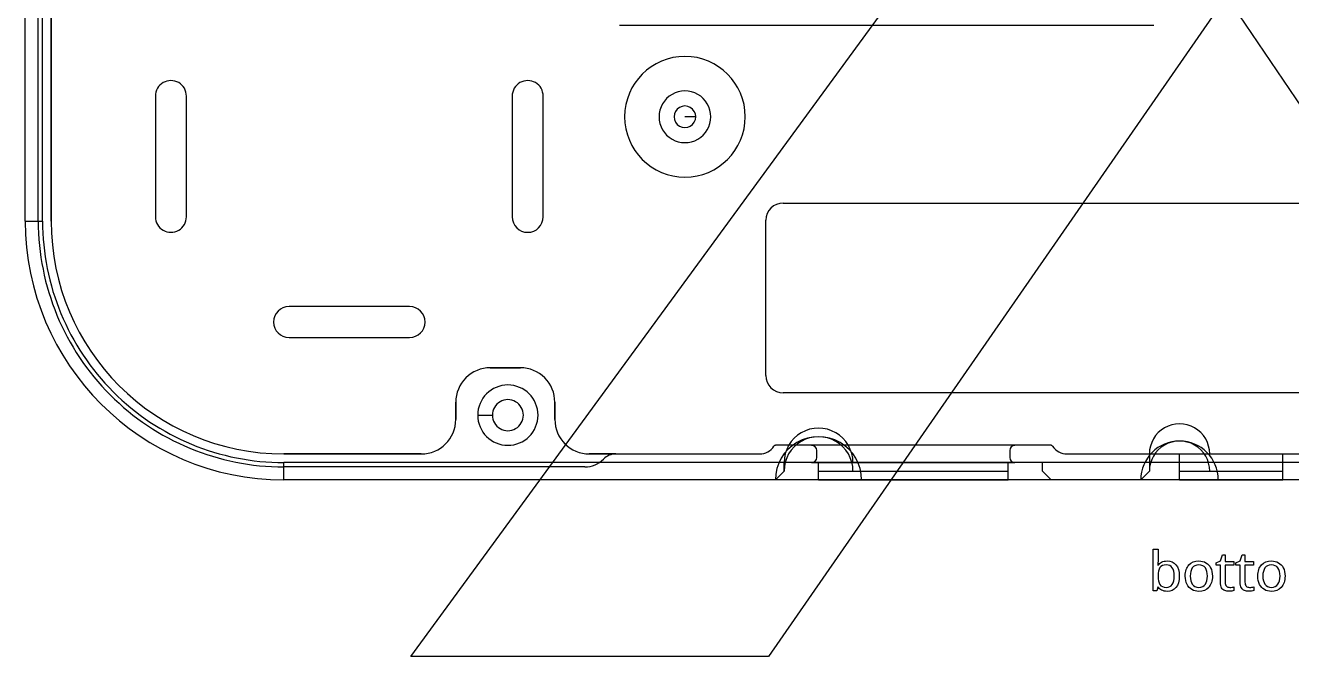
# Model space of a CAD drawing. Header units: millimetres. Extents: x 35 to 175, y 25 to 277.
# Drawn here: x 35.3 to 108.7, y 24.9 to 61.5 of the extents above; entities that cross this region are included whole.
import ezdxf

# ---------------------------------------------------------------- set-up
doc = ezdxf.new("R2010")
doc.units = ezdxf.units.MM
doc.layers.add('Ebene_1', color=7, linetype='CONTINUOUS')

msp = doc.modelspace()

# ---------------------------------------------------------------- linework, layer by layer
at = {"layer": 'Ebene_1', "color": 7}
for points in [[(57.625651, 24.883117), (94.566683, 75.364523), (60.386707, 122.004943), (81.808698, 122.004943), (97.32774, 99.233432)], [(112.085108, 99.050526), (129.127491, 122.004943), (149.597394, 122.004943), (114.655749, 76.279016), (152.26324, 24.883117), (131.222085, 24.883117), (110.466557, 55.062225), (104.944447, 63.201409), (78.381179, 24.883117), (57.625651, 24.883117)], [(35.252205, 50.133996), (35.252205, 98.235186)], [(35.252205, 50.133996), (35.252205, 50.133996), (35.252205, 98.235186)], [(35.252205, 50.133996), (35.252205, 98.235186), (35.252205, 98.235186)], [(35.252205, 50.133996), (35.252205, 98.235186)], [(36.002033, 50.133996), (36.002033, 98.235186)], [(36.002033, 50.133996), (36.002033, 98.235186)], [(36.002033, 50.133996), (36.002033, 98.235186)], [(36.002033, 50.133996), (36.002033, 98.235186)], [(36.252064, 50.133996), (36.252064, 98.235186)], [(36.252064, 50.133996), (36.252064, 98.235186)], [(36.752126, 50.133996), (36.752126, 98.235186)], [(36.752126, 98.235186), (36.752126, 50.133996)], [(36.752126, 98.235186), (36.752126, 50.133996)], [(36.752126, 50.133996), (36.752126, 98.235186)], [(100.726999, 61.484607), (69.727105, 61.484607)], [(100.726999, 61.484607), (69.727105, 61.484607), (69.727105, 61.484607)], [(100.726999, 61.484607), (69.727105, 61.484607)], [(100.726999, 61.484607), (69.727105, 61.484607)], [(42.802081, 57.38357), (42.802081, 50.38535)], [(42.802081, 57.38357), (42.802081, 50.38535)], [(42.802081, 57.38357), (42.802081, 50.38535), (42.802081, 50.38535)], [(42.802081, 57.38357), (42.802081, 50.38535)], [(44.602039, 50.38535), (44.602039, 57.38357)], [(44.602039, 50.38535), (44.602039, 57.38357)], [(44.602039, 50.38535), (44.602039, 57.38357)], [(44.602039, 50.38535), (44.602039, 57.38357)], [(63.501996, 57.38357), (63.501996, 50.38535)], [(63.501996, 57.38357), (63.501996, 50.38535)], [(63.501996, 57.38357), (63.501996, 50.38535), (63.501996, 50.38535)], [(63.501996, 57.38357), (63.501996, 50.38535)], [(65.301954, 50.38535), (65.301954, 57.38357)], [(65.301954, 50.38535), (65.301954, 57.38357)], [(65.301954, 50.38535), (65.301954, 57.38357)], [(65.301954, 50.38535), (65.301954, 57.38357)], [(74.151991, 56.185009), (73.527046, 56.185009)], [(74.151991, 56.185009), (73.527046, 56.185009)], [(79.227037, 51.184391), (121.226969, 51.184391)], [(79.227037, 51.184391), (121.226969, 51.184391)], [(79.227037, 51.184391), (121.226969, 51.184391)], [(79.227037, 51.184391), (121.226969, 51.184391)], [(35.252205, 50.133996), (36.252064, 50.133996)], [(35.252205, 50.133996), (36.252064, 50.133996)], [(78.227099, 41.185799), (78.227099, 50.184267)], [(78.227099, 41.185799), (78.227099, 50.184267)], [(78.227099, 41.185799), (78.227099, 50.184267)], [(78.227099, 41.185799), (78.227099, 50.184267)], [(57.552054, 45.183648), (50.551981, 45.183648)], [(57.552054, 45.183648), (50.551981, 45.183648)], [(57.552054, 45.183648), (50.551981, 45.183648)], [(57.552054, 45.183648), (50.551981, 45.183648)], [(50.551981, 43.384484), (57.552054, 43.384484)], [(50.551981, 43.384484), (57.552054, 43.384484)], [(50.551981, 43.384484), (57.552054, 43.384484), (57.552054, 43.384484)], [(50.551981, 43.384484), (57.552054, 43.384484)], [(62.226971, 41.63559), (63.976923, 41.63559)], [(63.976923, 41.63559), (62.226971, 41.63559)], [(63.976923, 41.63559), (62.226971, 41.63559)], [(62.226971, 41.63559), (63.976923, 41.63559)], [(121.226969, 40.185675), (79.227037, 40.185675)], [(121.226969, 40.185675), (79.227037, 40.185675)], [(121.226969, 40.185675), (79.227037, 40.185675)], [(121.226969, 40.185675), (79.227037, 40.185675)], [(60.226988, 38.635219), (60.226988, 39.635343)], [(60.226988, 39.635343), (60.226988, 38.635219)], [(60.226988, 39.635343), (60.226988, 38.635219)], [(60.226988, 38.635219), (60.226988, 39.635343)], [(65.97717, 39.635343), (65.97717, 38.635219)], [(65.97717, 38.635219), (65.97717, 39.635343)], [(65.97717, 38.635219), (65.97717, 39.635343)], [(65.97717, 39.635343), (65.97717, 38.635219)], [(61.502013, 38.883927), (62.352119, 38.883927)], [(61.502013, 38.883927), (62.352119, 38.883927)], [(80.87703, 37.135033), (78.777034, 37.135033)], [(94.777003, 37.135033), (94.777003, 37.135033), (78.777034, 37.135033), (78.777034, 37.135033)], [(92.677008, 37.135033), (80.87703, 37.135033), (78.777034, 37.135033)], [(94.777003, 37.135033), (78.777034, 37.135033)], [(92.677008, 37.135033), (80.87703, 37.135033)], [(81.17704, 36.433888), (81.17704, 36.833409)], [(81.17704, 36.433888), (81.17704, 36.833409)], [(81.17704, 36.433888), (81.17704, 36.833409)], [(81.17704, 36.433888), (81.17704, 36.833409)], [(92.377024, 36.833409), (92.377024, 36.433888)], [(92.377024, 36.833409), (92.377024, 36.433888)], [(92.377024, 36.833409), (92.377024, 36.433888)], [(92.377024, 36.833409), (92.377024, 36.433888)], [(94.777003, 37.135033), (92.677008, 37.135033)], [(94.777003, 37.135033), (92.677008, 37.135033), (92.677008, 37.135033)], [(58.227005, 36.634971), (50.251944, 36.634971)], [(50.251944, 36.634971), (58.227005, 36.634971)], [(50.251944, 36.634971), (58.227005, 36.634971)], [(58.227005, 36.634971), (50.251944, 36.634971)], [(160.202056, 36.13491), (50.251944, 36.13491)], [(50.251944, 35.134786), (50.251944, 36.13491)], [(160.202056, 36.13491), (50.251944, 36.13491)], [(50.251944, 35.134786), (50.251944, 36.13491)], [(67.977153, 36.634971), (77.855095, 36.634971)], [(69.512528, 36.634971), (67.977153, 36.634971), (67.977153, 36.634971)], [(67.977153, 36.634971), (77.855095, 36.634971)], [(69.512528, 36.634971), (67.977153, 36.634971)], [(69.512528, 36.634971), (77.855095, 36.634971)], [(69.512528, 36.634971), (77.855095, 36.634971)], [(80.87703, 36.13491), (79.277043, 36.13491)], [(79.277043, 35.634848), (79.277043, 36.13491)], [(80.87703, 36.13491), (79.277043, 36.13491)], [(79.277043, 35.634848), (79.277043, 36.13491)], [(80.87703, 36.13491), (92.677008, 36.13491)], [(80.87703, 36.13491), (92.677008, 36.13491)], [(81.277026, 36.13491), (92.277012, 36.13491)], [(81.277026, 35.634848), (81.277026, 36.13491)], [(81.277026, 35.634848), (81.277026, 36.13491)], [(81.277026, 36.13491), (92.277012, 36.13491)], [(92.277012, 35.634848), (92.277012, 36.13491)], [(92.277012, 35.634848), (92.277012, 36.13491)], [(94.277021, 36.13491), (92.677008, 36.13491)], [(94.277021, 36.13491), (92.677008, 36.13491), (92.677008, 36.13491)], [(94.277021, 35.634848), (94.277021, 36.13491)], [(94.277021, 35.634848), (94.277021, 36.13491)], [(95.698969, 36.634971), (100.476994, 36.634971)], [(95.698969, 36.634971), (145.426947, 36.634971)], [(95.698969, 36.634971), (100.476994, 36.634971)], [(95.698969, 36.634971), (145.426947, 36.634971)], [(100.476994, 36.634971), (100.476994, 35.634848)], [(100.476994, 36.634971), (100.476994, 35.634848)], [(102.226999, 36.634971), (108.227001, 36.634971)], [(102.226999, 35.634848), (102.226999, 36.634971)], [(102.226999, 35.634848), (102.226999, 36.634971)], [(102.226999, 36.634971), (108.227001, 36.634971)], [(108.227001, 35.634848), (108.227001, 36.634971)], [(108.227001, 35.634848), (108.227001, 36.634971)], [(67.727122, 35.883556), (50.251944, 35.883556)], [(67.727122, 35.883556), (50.251944, 35.883556)], [(67.727122, 35.883556), (50.251944, 35.883556)], [(67.727122, 35.883556), (50.251944, 35.883556)], [(78.777034, 35.134786), (79.277043, 35.634848)], [(78.777034, 35.134786), (79.277043, 35.634848)], [(81.277026, 35.134786), (81.277026, 35.634848)], [(81.277026, 35.134786), (81.277026, 35.634848)], [(81.277026, 35.634848), (92.277012, 35.634848)], [(81.277026, 35.634848), (92.277012, 35.634848)], [(92.277012, 35.134786), (92.277012, 35.634848)], [(92.277012, 35.134786), (92.277012, 35.634848)], [(94.777003, 35.134786), (94.277021, 35.634848)], [(94.777003, 35.134786), (94.277021, 35.634848)], [(99.977012, 35.134786), (100.476994, 35.634848)], [(99.977012, 35.134786), (100.476994, 35.634848)], [(102.226999, 35.134786), (102.226999, 35.634848)], [(102.226999, 35.134786), (102.226999, 35.634848)], [(102.226999, 35.634848), (108.227001, 35.634848)], [(102.226999, 35.634848), (108.227001, 35.634848)], [(108.227001, 35.134786), (108.227001, 35.634848)], [(108.227001, 35.134786), (108.227001, 35.634848)], [(160.202056, 35.134786), (50.251944, 35.134786)], [(78.777034, 35.134786), (50.251944, 35.134786)], [(160.202056, 35.134786), (50.251944, 35.134786)], [(78.777034, 35.134786), (50.251944, 35.134786)], [(81.277026, 35.134786), (92.277012, 35.134786), (92.277016, 35.134733)], [(81.277026, 35.134786), (92.277012, 35.134786)], [(99.977012, 35.134786), (94.777003, 35.134786)], [(99.977012, 35.134786), (94.777003, 35.134786)], [(102.226999, 35.134786), (108.227001, 35.134786)], [(102.226999, 35.134786), (108.227001, 35.134786)], [(100.9811, 28.9174), (100.9589, 28.9174), (100.9018, 28.7015), (100.70178, 28.7015), (100.70178, 31.1145), (100.98118, 31.1145), (100.9812, 30.52716)], [(100.9652, 30.17791), (100.9811, 30.17791)], [(104.59747, 29.19737), (104.59747, 30.18797), (104.35617, 30.18797), (104.35617, 30.32132), (104.60065, 30.43244), (104.71177, 30.79439), (104.87687, 30.79439), (104.87687, 30.40387), (105.369, 30.40387), (105.369, 30.18797), (104.87687, 30.18797), (104.87687, 29.20372)], [(105.74365, 29.19737), (105.74365, 30.18797), (105.50235, 30.18797), (105.50235, 30.32132), (105.74682, 30.43244), (105.85795, 30.79439), (106.02305, 30.79439), (106.02305, 30.40387), (106.51517, 30.40387), (106.51517, 30.18797), (106.02305, 30.18797), (106.02305, 29.20372)], [(100.9812, 29.56196), (100.9812, 29.54926)], [(105.14354, 28.89894), (105.14362, 28.89839)], [(105.38175, 28.93379), (105.38175, 28.72107)], [(106.28973, 28.89894), (106.2898, 28.89839)], [(106.52792, 28.93379), (106.52792, 28.72107)]]:
    msp.add_lwpolyline(points, dxfattribs=at)
for points in [[(69.727105, 61.484607)], [(100.726999, 61.484607)], [(100.726999, 61.484607)], [(42.802081, 57.38357)], [(42.802081, 57.38357)], [(44.602039, 57.38357)], [(44.602039, 57.38357)], [(63.501996, 57.38357)], [(63.501996, 57.38357)], [(65.301954, 57.38357)], [(65.301954, 57.38357)], [(73.527041, 56.184692)], [(74.151991, 56.185009)], [(74.151991, 56.185009)], [(74.152039, 56.184692)], [(74.152039, 56.184692)], [(74.152039, 56.184692)], [(74.152039, 56.184692)], [(75.026967, 56.185009)], [(75.026967, 56.185009)], [(75.027039, 56.184692)], [(75.027039, 56.184692)], [(75.027039, 56.184692)], [(75.027039, 56.184692)], [(77.02695, 56.185009)], [(77.02695, 56.185009)], [(77.027035, 56.184692)], [(77.027035, 56.184692)], [(77.027035, 56.184692)], [(77.027035, 56.184692)], [(79.227037, 51.184391)], [(79.227037, 51.184391)], [(35.252205, 50.133996)], [(36.002033, 50.133996)], [(36.002033, 50.133996)], [(36.752126, 50.133996)], [(36.752126, 50.133996)], [(42.802081, 50.38535)], [(44.602039, 50.38535)], [(44.602039, 50.38535)], [(63.501996, 50.38535)], [(65.301954, 50.38535)], [(65.301954, 50.38535)], [(78.227099, 50.184267)], [(78.227099, 50.184267)], [(50.551981, 45.183648)], [(50.551981, 45.183648)], [(57.552054, 45.183648)], [(57.552054, 45.183648)], [(50.551981, 43.384484)], [(50.551981, 43.384484)], [(57.552054, 43.384484)], [(62.226971, 41.63559)], [(62.226971, 41.63559)], [(63.976923, 41.63559)], [(63.976923, 41.63559)], [(78.227099, 41.185799)], [(78.227099, 41.185799)], [(79.227037, 40.185675)], [(79.227037, 40.185675)], [(60.226988, 39.635343)], [(60.226988, 39.635343)], [(65.97717, 39.635343)], [(65.97717, 39.635343)], [(60.226988, 38.635219), (60.226988, 38.635219)], [(62.352119, 38.883927)], [(62.352119, 38.883927)], [(64.152053, 38.884721)], [(64.152053, 38.884721)], [(64.152053, 38.884721)], [(64.152053, 38.884721)], [(65.00205, 38.884721)], [(65.00205, 38.884721)], [(65.97717, 38.635219)], [(65.97717, 38.635219)], [(78.693294, 37.090054)], [(78.693294, 37.090054)], [(78.777034, 37.135033)], [(80.87703, 37.135033)], [(80.87703, 37.135033)], [(81.17704, 36.833409)], [(81.17704, 36.833409)], [(92.377024, 36.833409)], [(92.377024, 36.833409)], [(92.677008, 37.135033)], [(94.777003, 37.135033)], [(94.860823, 37.090054)], [(94.860823, 37.090054)], [(50.251944, 36.634971)], [(50.251944, 36.634971)], [(58.227005, 36.634971)], [(58.227005, 36.634971)], [(67.977153, 36.634971)], [(68.798154, 36.335993)], [(68.798154, 36.335993)], [(69.512528, 36.634971)], [(69.512528, 36.634971)], [(77.855095, 36.634971)], [(77.855095, 36.634971)], [(80.87703, 36.13491)], [(80.87703, 36.13491)], [(81.17704, 36.433888)], [(81.17704, 36.433888)], [(92.277016, 36.134724)], [(92.277016, 36.134724)], [(92.377024, 36.433888)], [(92.377024, 36.433888)], [(92.677008, 36.13491)], [(95.698969, 36.634971)], [(95.698969, 36.634971)], [(108.226996, 36.634733)], [(108.226996, 36.634733)], [(50.251944, 35.883556)], [(50.251944, 35.883556)], [(67.727122, 35.883556)], [(67.727122, 35.883556)], [(92.277016, 35.634715)], [(92.277016, 35.634715)], [(108.226996, 35.634715)], [(108.226996, 35.634715)], [(50.251944, 35.134786)], [(50.251944, 35.134786)], [(92.277016, 35.134733)], [(108.226996, 35.134733)], [(108.226996, 35.134733)], [(101.46062, 30.20014)], [(102.8481, 29.55561)], [(104.13397, 29.55561)], [(107.06132, 29.55561)], [(108.3472, 29.55561)]]:
    msp.add_lwpolyline(points, close=True, dxfattribs=at)
for points in [[(73.52704, 59.683326), (71.594577, 59.683326), (70.027796, 58.117154), (70.027044, 56.184692)], [(73.52704, 59.683326), (71.594577, 59.683326), (70.027796, 58.117154), (70.027044, 56.184692)], [(73.52704, 59.683326), (71.594577, 59.683326), (70.027796, 58.117154), (70.027044, 56.184692)], [(73.52704, 59.683326), (71.594577, 59.683326), (70.027796, 58.117154), (70.027044, 56.184692)], [(77.027035, 56.184692), (77.026283, 58.117154), (75.459502, 59.683326), (73.52704, 59.683326)], [(77.027035, 56.184692), (77.026283, 58.117154), (75.459502, 59.683326), (73.52704, 59.683326)], [(77.027035, 56.184692), (77.026283, 58.117154), (75.459502, 59.683326), (73.52704, 59.683326)], [(77.027035, 56.184692), (77.026283, 58.117154), (75.459502, 59.683326), (73.52704, 59.683326)], [(43.252078, 58.16413), (42.973617, 58.003361), (42.802078, 57.706247), (42.802078, 57.384708)], [(43.252078, 58.16413), (42.973617, 58.003361), (42.802078, 57.706247), (42.802078, 57.384708)], [(43.252078, 58.16413), (42.973617, 58.003361), (42.802078, 57.706247), (42.802078, 57.384708)], [(43.252078, 58.16413), (42.973617, 58.003361), (42.802078, 57.706247), (42.802078, 57.384708)], [(44.152076, 58.16413), (43.873616, 58.324899), (43.530538, 58.324899), (43.252078, 58.16413)], [(44.152076, 58.16413), (43.873616, 58.324899), (43.530538, 58.324899), (43.252078, 58.16413)], [(44.152076, 58.16413), (43.873616, 58.324899), (43.530538, 58.324899), (43.252078, 58.16413)], [(44.152076, 58.16413), (43.873616, 58.324899), (43.530538, 58.324899), (43.252078, 58.16413)], [(44.602076, 57.384708), (44.602076, 57.706247), (44.430537, 58.003361), (44.152076, 58.16413)], [(44.602076, 57.384708), (44.602076, 57.706247), (44.430537, 58.003361), (44.152076, 58.16413)], [(44.602076, 57.384708), (44.602076, 57.706247), (44.430537, 58.003361), (44.152076, 58.16413)], [(44.602076, 57.384708), (44.602076, 57.706247), (44.430537, 58.003361), (44.152076, 58.16413)], [(63.952051, 58.16413), (63.673591, 58.003361), (63.502052, 57.706247), (63.502052, 57.384708)], [(63.952051, 58.16413), (63.673591, 58.003361), (63.502052, 57.706247), (63.502052, 57.384708)], [(63.952051, 58.16413), (63.673591, 58.003361), (63.502052, 57.706247), (63.502052, 57.384708)], [(63.952051, 58.16413), (63.673591, 58.003361), (63.502052, 57.706247), (63.502052, 57.384708)], [(64.85205, 58.16413), (64.57359, 58.324899), (64.230512, 58.324899), (63.952051, 58.16413)], [(64.85205, 58.16413), (64.57359, 58.324899), (64.230512, 58.324899), (63.952051, 58.16413)], [(64.85205, 58.16413), (64.57359, 58.324899), (64.230512, 58.324899), (63.952051, 58.16413)], [(64.85205, 58.16413), (64.57359, 58.324899), (64.230512, 58.324899), (63.952051, 58.16413)], [(65.30205, 57.384708), (65.30205, 57.706247), (65.130511, 58.003361), (64.85205, 58.16413)], [(65.30205, 57.384708), (65.30205, 57.706247), (65.130511, 58.003361), (64.85205, 58.16413)], [(65.30205, 57.384708), (65.30205, 57.706247), (65.130511, 58.003361), (64.85205, 58.16413)], [(65.30205, 57.384708), (65.30205, 57.706247), (65.130511, 58.003361), (64.85205, 58.16413)], [(72.77704, 57.483729), (72.312939, 57.21578), (72.02704, 56.72059), (72.02704, 56.184692)], [(72.77704, 57.483729), (72.312939, 57.21578), (72.02704, 56.72059), (72.02704, 56.184692)], [(72.77704, 57.483729), (72.312939, 57.21578), (72.02704, 56.72059), (72.02704, 56.184692)], [(72.77704, 57.483729), (72.312939, 57.21578), (72.02704, 56.72059), (72.02704, 56.184692)], [(74.277039, 57.483729), (73.812938, 57.751678), (73.241141, 57.751678), (72.77704, 57.483729)], [(74.277039, 57.483729), (73.812938, 57.751678), (73.241141, 57.751678), (72.77704, 57.483729)], [(74.277039, 57.483729), (73.812938, 57.751678), (73.241141, 57.751678), (72.77704, 57.483729)], [(74.277039, 57.483729), (73.812938, 57.751678), (73.241141, 57.751678), (72.77704, 57.483729)], [(75.027039, 56.184692), (75.027039, 56.72059), (74.74114, 57.21578), (74.277039, 57.483729)], [(75.027039, 56.184692), (75.027039, 56.72059), (74.74114, 57.21578), (74.277039, 57.483729)], [(75.027039, 56.184692), (75.027039, 56.72059), (74.74114, 57.21578), (74.277039, 57.483729)], [(75.027039, 56.184692), (75.027039, 56.72059), (74.74114, 57.21578), (74.277039, 57.483729)], [(73.21454, 56.725957), (73.021164, 56.614312), (72.90204, 56.407983), (72.90204, 56.184692)], [(73.21454, 56.725957), (73.021164, 56.614312), (72.90204, 56.407983), (72.90204, 56.184692)], [(73.21454, 56.725957), (73.021164, 56.614312), (72.90204, 56.407983), (72.90204, 56.184692)], [(73.21454, 56.725957), (73.021164, 56.614312), (72.90204, 56.407983), (72.90204, 56.184692)], [(73.839539, 56.725957), (73.646164, 56.837602), (73.407915, 56.837602), (73.21454, 56.725957)], [(73.839539, 56.725957), (73.646164, 56.837602), (73.407915, 56.837602), (73.21454, 56.725957)], [(73.839539, 56.725957), (73.646164, 56.837602), (73.407915, 56.837602), (73.21454, 56.725957)], [(73.839539, 56.725957), (73.646164, 56.837602), (73.407915, 56.837602), (73.21454, 56.725957)], [(74.152039, 56.184692), (74.152039, 56.407983), (74.032915, 56.614312), (73.839539, 56.725957)], [(74.152039, 56.184692), (74.152039, 56.407983), (74.032915, 56.614312), (73.839539, 56.725957)], [(74.152039, 56.184692), (74.152039, 56.407983), (74.032915, 56.614312), (73.839539, 56.725957)], [(74.152039, 56.184692), (74.152039, 56.407983), (74.032915, 56.614312), (73.839539, 56.725957)], [(70.027044, 56.184692), (70.027796, 54.252229), (71.594577, 52.686057), (73.52704, 52.686057)], [(70.027044, 56.184692), (70.027796, 54.252229), (71.594577, 52.686057), (73.52704, 52.686057)], [(70.027044, 56.184692), (70.027796, 54.252229), (71.594577, 52.686057), (73.52704, 52.686057)], [(70.027044, 56.184692), (70.027796, 54.252229), (71.594577, 52.686057), (73.52704, 52.686057)], [(72.02704, 56.184692), (72.02704, 55.648794), (72.312939, 55.153604), (72.77704, 54.885655)], [(72.02704, 56.184692), (72.02704, 55.648794), (72.312939, 55.153604), (72.77704, 54.885655)], [(72.02704, 56.184692), (72.02704, 55.648794), (72.312939, 55.153604), (72.77704, 54.885655)], [(72.02704, 56.184692), (72.02704, 55.648794), (72.312939, 55.153604), (72.77704, 54.885655)], [(72.90204, 56.184692), (72.90204, 55.961401), (73.021164, 55.755072), (73.21454, 55.643427)], [(72.90204, 56.184692), (72.90204, 55.961401), (73.021164, 55.755072), (73.21454, 55.643427)], [(72.90204, 56.184692), (72.90204, 55.961401), (73.021164, 55.755072), (73.21454, 55.643427)], [(72.90204, 56.184692), (72.90204, 55.961401), (73.021164, 55.755072), (73.21454, 55.643427)], [(73.52704, 52.686057), (75.459502, 52.686057), (77.026283, 54.252229), (77.027035, 56.184692)], [(73.52704, 52.686057), (75.459502, 52.686057), (77.026283, 54.252229), (77.027035, 56.184692)], [(73.52704, 52.686057), (75.459502, 52.686057), (77.026283, 54.252229), (77.027035, 56.184692)], [(73.52704, 52.686057), (75.459502, 52.686057), (77.026283, 54.252229), (77.027035, 56.184692)], [(73.839539, 55.643427), (74.032915, 55.755072), (74.152039, 55.961401), (74.152039, 56.184692)], [(73.839539, 55.643427), (74.032915, 55.755072), (74.152039, 55.961401), (74.152039, 56.184692)], [(73.839539, 55.643427), (74.032915, 55.755072), (74.152039, 55.961401), (74.152039, 56.184692)], [(73.839539, 55.643427), (74.032915, 55.755072), (74.152039, 55.961401), (74.152039, 56.184692)], [(74.277039, 54.885655), (74.74114, 55.153604), (75.027039, 55.648794), (75.027039, 56.184692)], [(74.277039, 54.885655), (74.74114, 55.153604), (75.027039, 55.648794), (75.027039, 56.184692)], [(74.277039, 54.885655), (74.74114, 55.153604), (75.027039, 55.648794), (75.027039, 56.184692)], [(74.277039, 54.885655), (74.74114, 55.153604), (75.027039, 55.648794), (75.027039, 56.184692)], [(73.21454, 55.643427), (73.407915, 55.531781), (73.646164, 55.531781), (73.839539, 55.643427)], [(73.21454, 55.643427), (73.407915, 55.531781), (73.646164, 55.531781), (73.839539, 55.643427)], [(73.21454, 55.643427), (73.407915, 55.531781), (73.646164, 55.531781), (73.839539, 55.643427)], [(73.21454, 55.643427), (73.407915, 55.531781), (73.646164, 55.531781), (73.839539, 55.643427)], [(72.77704, 54.885655), (73.241141, 54.617706), (73.812938, 54.617706), (74.277039, 54.885655)], [(72.77704, 54.885655), (73.241141, 54.617706), (73.812938, 54.617706), (74.277039, 54.885655)], [(72.77704, 54.885655), (73.241141, 54.617706), (73.812938, 54.617706), (74.277039, 54.885655)], [(72.77704, 54.885655), (73.241141, 54.617706), (73.812938, 54.617706), (74.277039, 54.885655)], [(79.227033, 51.184708), (78.674752, 51.184707), (78.227039, 50.736997), (78.227035, 50.184717)], [(79.227033, 51.184708), (78.674752, 51.184707), (78.227039, 50.736997), (78.227035, 50.184717)], [(79.227033, 51.184708), (78.674752, 51.184707), (78.227039, 50.736997), (78.227035, 50.184717)], [(79.227033, 51.184708), (78.674752, 51.184707), (78.227039, 50.736997), (78.227035, 50.184717)], [(35.252088, 50.134711), (35.25209, 41.850451), (41.96781, 35.134733), (50.252069, 35.134733)], [(35.252088, 50.134711), (35.25209, 41.850451), (41.96781, 35.134733), (50.252069, 35.134733)], [(35.252088, 50.134711), (35.25209, 41.850451), (41.96781, 35.134733), (50.252069, 35.134733)], [(35.252088, 50.134711), (35.25209, 41.850451), (41.96781, 35.134733), (50.252069, 35.134733)], [(36.002089, 50.134711), (36.002086, 46.355379), (37.503418, 42.730839), (40.175808, 40.058447)], [(36.002089, 50.134711), (36.002086, 46.355379), (37.503418, 42.730839), (40.175808, 40.058447)], [(36.002089, 50.134711), (36.002086, 46.355379), (37.503418, 42.730839), (40.175808, 40.058447)], [(36.002089, 50.134711), (36.002086, 46.355379), (37.503418, 42.730839), (40.175808, 40.058447)], [(36.252088, 50.134711), (36.252087, 46.421684), (37.72708, 42.860733), (40.352586, 40.235226)], [(36.252088, 50.134711), (36.252087, 46.421684), (37.72708, 42.860733), (40.352586, 40.235226)], [(36.752086, 50.134711), (36.752089, 42.678879), (42.796235, 36.634735), (50.252066, 36.634733)], [(36.752086, 50.134711), (36.752089, 42.678879), (42.796235, 36.634735), (50.252066, 36.634733)], [(36.752086, 50.134711), (36.752089, 42.678879), (42.796235, 36.634735), (50.252066, 36.634733)], [(36.752086, 50.134711), (36.752089, 42.678879), (42.796235, 36.634735), (50.252066, 36.634733)], [(42.802078, 50.384715), (42.802078, 50.063176), (42.973617, 49.766062), (43.252078, 49.605293)], [(42.802078, 50.384715), (42.802078, 50.063176), (42.973617, 49.766062), (43.252078, 49.605293)], [(42.802078, 50.384715), (42.802078, 50.063176), (42.973617, 49.766062), (43.252078, 49.605293)], [(42.802078, 50.384715), (42.802078, 50.063176), (42.973617, 49.766062), (43.252078, 49.605293)], [(44.152076, 49.605293), (44.430537, 49.766062), (44.602076, 50.063176), (44.602076, 50.384715)], [(44.152076, 49.605293), (44.430537, 49.766062), (44.602076, 50.063176), (44.602076, 50.384715)], [(44.152076, 49.605293), (44.430537, 49.766062), (44.602076, 50.063176), (44.602076, 50.384715)], [(44.152076, 49.605293), (44.430537, 49.766062), (44.602076, 50.063176), (44.602076, 50.384715)], [(63.502052, 50.384715), (63.502052, 49.887659), (63.904995, 49.484716), (64.402051, 49.484716)], [(63.502052, 50.384715), (63.502052, 49.887659), (63.904995, 49.484716), (64.402051, 49.484716)], [(63.502052, 50.384715), (63.502052, 49.887659), (63.904995, 49.484716), (64.402051, 49.484716)], [(63.502052, 50.384715), (63.502052, 49.887659), (63.904995, 49.484716), (64.402051, 49.484716)], [(64.402051, 49.484716), (64.899106, 49.484716), (65.30205, 49.887659), (65.30205, 50.384715)], [(64.402051, 49.484716), (64.899106, 49.484716), (65.30205, 49.887659), (65.30205, 50.384715)], [(64.402051, 49.484716), (64.899106, 49.484716), (65.30205, 49.887659), (65.30205, 50.384715)], [(64.402051, 49.484716), (64.899106, 49.484716), (65.30205, 49.887659), (65.30205, 50.384715)], [(43.252078, 49.605293), (43.530538, 49.444524), (43.873616, 49.444524), (44.152076, 49.605293)], [(43.252078, 49.605293), (43.530538, 49.444524), (43.873616, 49.444524), (44.152076, 49.605293)], [(43.252078, 49.605293), (43.530538, 49.444524), (43.873616, 49.444524), (44.152076, 49.605293)], [(43.252078, 49.605293), (43.530538, 49.444524), (43.873616, 49.444524), (44.152076, 49.605293)], [(50.552069, 45.184707), (50.056364, 45.182806), (49.65552, 44.780423), (49.65552, 44.284714)], [(50.552069, 45.184707), (50.056364, 45.182806), (49.65552, 44.780423), (49.65552, 44.284714)], [(50.552069, 45.184707), (50.056364, 45.182806), (49.65552, 44.780423), (49.65552, 44.284714)], [(50.552069, 45.184707), (50.056364, 45.182806), (49.65552, 44.780423), (49.65552, 44.284714)], [(58.448607, 44.284714), (58.448607, 44.780423), (58.047764, 45.182806), (57.552059, 45.184707)], [(58.448607, 44.284714), (58.448607, 44.780423), (58.047764, 45.182806), (57.552059, 45.184707)], [(58.448607, 44.284714), (58.448607, 44.780423), (58.047764, 45.182806), (57.552059, 45.184707)], [(58.448607, 44.284714), (58.448607, 44.780423), (58.047764, 45.182806), (57.552059, 45.184707)], [(49.65552, 44.284714), (49.65552, 43.789006), (50.056364, 43.386622), (50.552069, 43.384722)], [(49.65552, 44.284714), (49.65552, 43.789006), (50.056364, 43.386622), (50.552069, 43.384722)], [(49.65552, 44.284714), (49.65552, 43.789006), (50.056364, 43.386622), (50.552069, 43.384722)], [(49.65552, 44.284714), (49.65552, 43.789006), (50.056364, 43.386622), (50.552069, 43.384722)], [(57.552059, 43.384722), (58.047764, 43.386622), (58.448607, 43.789006), (58.448607, 44.284714)], [(57.552059, 43.384722), (58.047764, 43.386622), (58.448607, 43.789006), (58.448607, 44.284714)], [(57.552059, 43.384722), (58.047764, 43.386622), (58.448607, 43.789006), (58.448607, 44.284714)], [(57.552059, 43.384722), (58.047764, 43.386622), (58.448607, 43.789006), (58.448607, 44.284714)], [(62.227056, 41.634717), (61.696621, 41.634717), (61.187912, 41.424003), (60.812839, 41.048928)], [(62.227056, 41.634717), (61.696621, 41.634717), (61.187912, 41.424003), (60.812839, 41.048928)], [(62.227056, 41.634717), (61.696621, 41.634717), (61.187912, 41.424003), (60.812839, 41.048928)], [(62.227056, 41.634717), (61.696621, 41.634717), (61.187912, 41.424003), (60.812839, 41.048928)], [(65.391268, 41.048927), (65.016195, 41.424002), (64.507487, 41.634717), (63.977052, 41.634717)], [(65.391268, 41.048927), (65.016195, 41.424002), (64.507487, 41.634717), (63.977052, 41.634717)], [(65.391268, 41.048927), (65.016195, 41.424002), (64.507487, 41.634717), (63.977052, 41.634717)], [(65.391268, 41.048927), (65.016195, 41.424002), (64.507487, 41.634717), (63.977052, 41.634717)], [(78.227035, 41.184714), (78.227039, 40.632434), (78.674752, 40.184724), (79.227033, 40.184723)], [(78.227035, 41.184714), (78.227039, 40.632434), (78.674752, 40.184724), (79.227033, 40.184723)], [(78.227035, 41.184714), (78.227039, 40.632434), (78.674752, 40.184724), (79.227033, 40.184723)], [(78.227035, 41.184714), (78.227039, 40.632434), (78.674752, 40.184724), (79.227033, 40.184723)], [(60.812839, 41.048928), (60.437766, 40.673853), (60.227054, 40.165142), (60.227057, 39.634708)], [(60.812839, 41.048928), (60.437766, 40.673853), (60.227054, 40.165142), (60.227057, 39.634708)], [(60.812839, 41.048928), (60.437766, 40.673853), (60.227054, 40.165142), (60.227057, 39.634708)], [(60.812839, 41.048928), (60.437766, 40.673853), (60.227054, 40.165142), (60.227057, 39.634708)], [(63.252053, 40.632918), (62.286259, 40.632918), (61.503049, 39.850514), (61.502056, 38.884721)], [(63.252053, 40.632918), (62.286259, 40.632918), (61.503049, 39.850514), (61.502056, 38.884721)], [(65.00205, 38.884721), (65.001056, 39.850514), (64.217847, 40.632918), (63.252053, 40.632918)], [(65.00205, 38.884721), (65.001056, 39.850514), (64.217847, 40.632918), (63.252053, 40.632918)], [(65.977049, 39.634708), (65.977052, 40.165142), (65.76634, 40.673852), (65.391268, 41.048927)], [(65.977049, 39.634708), (65.977052, 40.165142), (65.76634, 40.673852), (65.391268, 41.048927)], [(65.977049, 39.634708), (65.977052, 40.165142), (65.76634, 40.673852), (65.391268, 41.048927)], [(65.977049, 39.634708), (65.977052, 40.165142), (65.76634, 40.673852), (65.391268, 41.048927)], [(40.175808, 40.058447), (42.848198, 37.386055), (46.472737, 35.88472), (50.252069, 35.88472)], [(40.175808, 40.058447), (42.848198, 37.386055), (46.472737, 35.88472), (50.252069, 35.88472)], [(40.175808, 40.058447), (42.848198, 37.386055), (46.472737, 35.88472), (50.252069, 35.88472)], [(40.175808, 40.058447), (42.848198, 37.386055), (46.472737, 35.88472), (50.252069, 35.88472)], [(40.352586, 40.235226), (42.978092, 37.609719), (46.539042, 36.134725), (50.252069, 36.134724)], [(40.352586, 40.235226), (42.978092, 37.609719), (46.539042, 36.134725), (50.252069, 36.134724)], [(63.702053, 39.664143), (63.423593, 39.824912), (63.080515, 39.824912), (62.802055, 39.664143)], [(63.702053, 39.664143), (63.423593, 39.824912), (63.080515, 39.824912), (62.802055, 39.664143)], [(63.702053, 39.664143), (63.423593, 39.824912), (63.080515, 39.824912), (62.802055, 39.664143)], [(63.702053, 39.664143), (63.423593, 39.824912), (63.080515, 39.824912), (62.802055, 39.664143)], [(62.802055, 39.664143), (62.523594, 39.503373), (62.352055, 39.206259), (62.352055, 38.884721)], [(62.802055, 39.664143), (62.523594, 39.503373), (62.352055, 39.206259), (62.352055, 38.884721)], [(62.802055, 39.664143), (62.523594, 39.503373), (62.352055, 39.206259), (62.352055, 38.884721)], [(62.802055, 39.664143), (62.523594, 39.503373), (62.352055, 39.206259), (62.352055, 38.884721)], [(64.152053, 38.884721), (64.152053, 39.206259), (63.980514, 39.503373), (63.702053, 39.664143)], [(64.152053, 38.884721), (64.152053, 39.206259), (63.980514, 39.503373), (63.702053, 39.664143)], [(64.152053, 38.884721), (64.152053, 39.206259), (63.980514, 39.503373), (63.702053, 39.664143)], [(64.152053, 38.884721), (64.152053, 39.206259), (63.980514, 39.503373), (63.702053, 39.664143)], [(58.227061, 36.634733), (59.331622, 36.634734), (60.227049, 37.530154), (60.227057, 38.634716)], [(58.227061, 36.634733), (59.331622, 36.634734), (60.227049, 37.530154), (60.227057, 38.634716)], [(58.227061, 36.634733), (59.331622, 36.634734), (60.227049, 37.530154), (60.227057, 38.634716)], [(58.227061, 36.634733), (59.331622, 36.634734), (60.227049, 37.530154), (60.227057, 38.634716)], [(61.502056, 38.884721), (61.503049, 37.918927), (62.286259, 37.136523), (63.252053, 37.136523)], [(61.502056, 38.884721), (61.503049, 37.918927), (62.286259, 37.136523), (63.252053, 37.136523)], [(62.352055, 38.884721), (62.352055, 38.563182), (62.523594, 38.266068), (62.802055, 38.105299)], [(62.352055, 38.884721), (62.352055, 38.563182), (62.523594, 38.266068), (62.802055, 38.105299)], [(62.352055, 38.884721), (62.352055, 38.563182), (62.523594, 38.266068), (62.802055, 38.105299)], [(62.352055, 38.884721), (62.352055, 38.563182), (62.523594, 38.266068), (62.802055, 38.105299)], [(63.252053, 37.136523), (64.217847, 37.136523), (65.001056, 37.918927), (65.00205, 38.884721)], [(63.252053, 37.136523), (64.217847, 37.136523), (65.001056, 37.918927), (65.00205, 38.884721)], [(63.702053, 38.105299), (63.980514, 38.266068), (64.152053, 38.563182), (64.152053, 38.884721)], [(63.702053, 38.105299), (63.980514, 38.266068), (64.152053, 38.563182), (64.152053, 38.884721)], [(63.702053, 38.105299), (63.980514, 38.266068), (64.152053, 38.563182), (64.152053, 38.884721)], [(63.702053, 38.105299), (63.980514, 38.266068), (64.152053, 38.563182), (64.152053, 38.884721)], [(65.977049, 38.634716), (65.977057, 37.530153), (66.872484, 36.634733), (67.977047, 36.634733)], [(65.977049, 38.634716), (65.977057, 37.530153), (66.872484, 36.634733), (67.977047, 36.634733)], [(65.977049, 38.634716), (65.977057, 37.530153), (66.872484, 36.634733), (67.977047, 36.634733)], [(65.977049, 38.634716), (65.977057, 37.530153), (66.872484, 36.634733), (67.977047, 36.634733)], [(82.277029, 37.866773), (81.658228, 38.224038), (80.895833, 38.224038), (80.277031, 37.866773)], [(82.277029, 37.866773), (81.658228, 38.224038), (80.895833, 38.224038), (80.277031, 37.866773)], [(103.102003, 38.150276), (102.560552, 38.462883), (101.893456, 38.462883), (101.352005, 38.150276)], [(103.102003, 38.150276), (102.560552, 38.462883), (101.893456, 38.462883), (101.352005, 38.150276)], [(62.802055, 38.105299), (63.080515, 37.944529), (63.423593, 37.944529), (63.702053, 38.105299)], [(62.802055, 38.105299), (63.080515, 37.944529), (63.423593, 37.944529), (63.702053, 38.105299)], [(62.802055, 38.105299), (63.080515, 37.944529), (63.423593, 37.944529), (63.702053, 38.105299)], [(62.802055, 38.105299), (63.080515, 37.944529), (63.423593, 37.944529), (63.702053, 38.105299)], [(80.277031, 37.866773), (79.65823, 37.509508), (79.277033, 36.849255), (79.277033, 36.134724)], [(80.277031, 37.866773), (79.65823, 37.509508), (79.277033, 36.849255), (79.277033, 36.134724)], [(82.527029, 37.299794), (81.753527, 37.746375), (80.800533, 37.746375), (80.027032, 37.299794)], [(82.527029, 37.299794), (81.753527, 37.746375), (80.800533, 37.746375), (80.027032, 37.299794)], [(82.277029, 37.366764), (81.658228, 37.724029), (80.895833, 37.724029), (80.277031, 37.366764)], [(82.277029, 37.366764), (81.658228, 37.724029), (80.895833, 37.724029), (80.277031, 37.366764)], [(83.277028, 36.134724), (83.277028, 36.849255), (82.89583, 37.509508), (82.277029, 37.866773)], [(83.277028, 36.134724), (83.277028, 36.849255), (82.89583, 37.509508), (82.277029, 37.866773)], [(101.352005, 38.150276), (100.810554, 37.837669), (100.477006, 37.259947), (100.477006, 36.634733)], [(101.352005, 38.150276), (100.810554, 37.837669), (100.477006, 37.259947), (100.477006, 36.634733)], [(103.977002, 36.634733), (103.977002, 37.259947), (103.643454, 37.837669), (103.102003, 38.150276)], [(103.977002, 36.634733), (103.977002, 37.259947), (103.643454, 37.837669), (103.102003, 38.150276)], [(77.855079, 36.634733), (78.193354, 36.634729), (78.5087, 36.805742), (78.69322, 37.08926)], [(77.855079, 36.634733), (78.193354, 36.634729), (78.5087, 36.805742), (78.69322, 37.08926)], [(77.855079, 36.634733), (78.193354, 36.634729), (78.5087, 36.805742), (78.69322, 37.08926)], [(77.855079, 36.634733), (78.193354, 36.634729), (78.5087, 36.805742), (78.69322, 37.08926)], [(78.777033, 37.134716), (78.743205, 37.134716), (78.711671, 37.117613), (78.69322, 37.08926)], [(78.777033, 37.134716), (78.743205, 37.134716), (78.711671, 37.117613), (78.69322, 37.08926)], [(78.777033, 37.134716), (78.743205, 37.134716), (78.711671, 37.117613), (78.69322, 37.08926)], [(78.777033, 37.134716), (78.743205, 37.134716), (78.711671, 37.117613), (78.69322, 37.08926)], [(80.027032, 37.299794), (79.25353, 36.853212), (78.777033, 36.027896), (78.777033, 35.134733)], [(80.027032, 37.299794), (79.25353, 36.853212), (78.777033, 36.027896), (78.777033, 35.134733)], [(80.277031, 37.366764), (79.65823, 37.009499), (79.277033, 36.349246), (79.277033, 35.634715)], [(80.277031, 37.366764), (79.65823, 37.009499), (79.277033, 36.349246), (79.277033, 35.634715)], [(81.17703, 36.834732), (81.177022, 37.000411), (81.04271, 37.134716), (80.877031, 37.134716)], [(81.17703, 36.834732), (81.177022, 37.000411), (81.04271, 37.134716), (80.877031, 37.134716)], [(81.17703, 36.834732), (81.177022, 37.000411), (81.04271, 37.134716), (80.877031, 37.134716)], [(81.17703, 36.834732), (81.177022, 37.000411), (81.04271, 37.134716), (80.877031, 37.134716)], [(83.277028, 35.634715), (83.277028, 36.349246), (82.89583, 37.009499), (82.277029, 37.366764)], [(83.277028, 35.634715), (83.277028, 36.349246), (82.89583, 37.009499), (82.277029, 37.366764)], [(83.777027, 35.134733), (83.777027, 36.027896), (83.30053, 36.853212), (82.527029, 37.299794)], [(83.777027, 35.134733), (83.777027, 36.027896), (83.30053, 36.853212), (82.527029, 37.299794)], [(92.677016, 37.134716), (92.511337, 37.134716), (92.377025, 37.000411), (92.377016, 36.834732)], [(92.677016, 37.134716), (92.511337, 37.134716), (92.377025, 37.000411), (92.377016, 36.834732)], [(92.677016, 37.134716), (92.511337, 37.134716), (92.377025, 37.000411), (92.377016, 36.834732)], [(92.677016, 37.134716), (92.511337, 37.134716), (92.377025, 37.000411), (92.377016, 36.834732)], [(94.860827, 37.08926), (94.842376, 37.117613), (94.810841, 37.134716), (94.777013, 37.134716)], [(94.860827, 37.08926), (94.842376, 37.117613), (94.810841, 37.134716), (94.777013, 37.134716)], [(94.860827, 37.08926), (94.842376, 37.117613), (94.810841, 37.134716), (94.777013, 37.134716)], [(94.860827, 37.08926), (94.842376, 37.117613), (94.810841, 37.134716), (94.777013, 37.134716)], [(94.860827, 37.08926), (95.045346, 36.805743), (95.360692, 36.634729), (95.698966, 36.634733)], [(94.860827, 37.08926), (95.045346, 36.805743), (95.360692, 36.634729), (95.698966, 36.634733)], [(94.860827, 37.08926), (95.045346, 36.805743), (95.360692, 36.634729), (95.698966, 36.634733)], [(94.860827, 37.08926), (95.045346, 36.805743), (95.360692, 36.634729), (95.698966, 36.634733)], [(102.227004, 37.38473), (100.984365, 37.38473), (99.977007, 36.377372), (99.977007, 35.134733)], [(102.227004, 37.38473), (100.984365, 37.38473), (99.977007, 36.377372), (99.977007, 35.134733)], [(101.352005, 37.150258), (100.810554, 36.837651), (100.477006, 36.259929), (100.477006, 35.634715)], [(101.352005, 37.150258), (100.810554, 36.837651), (100.477006, 36.259929), (100.477006, 35.634715)], [(103.102003, 37.150258), (102.560552, 37.462865), (101.893456, 37.462865), (101.352005, 37.150258)], [(103.102003, 37.150258), (102.560552, 37.462865), (101.893456, 37.462865), (101.352005, 37.150258)], [(104.477001, 35.134733), (104.477001, 36.377372), (103.469643, 37.38473), (102.227004, 37.38473)], [(104.477001, 35.134733), (104.477001, 36.377372), (103.469643, 37.38473), (102.227004, 37.38473)], [(103.977002, 35.634715), (103.977002, 36.259929), (103.643454, 36.837651), (103.102003, 37.150258)], [(103.977002, 35.634715), (103.977002, 36.259929), (103.643454, 36.837651), (103.102003, 37.150258)], [(67.727048, 35.88472), (68.130073, 35.884721), (68.516143, 36.046904), (68.79826, 36.334723)], [(67.727048, 35.88472), (68.130073, 35.884721), (68.516143, 36.046904), (68.79826, 36.334723)], [(67.727048, 35.88472), (68.130073, 35.884721), (68.516143, 36.046904), (68.79826, 36.334723)], [(67.727048, 35.88472), (68.130073, 35.884721), (68.516143, 36.046904), (68.79826, 36.334723)], [(69.512401, 36.634733), (69.243717, 36.63473), (68.986336, 36.526605), (68.79826, 36.334723)], [(69.512401, 36.634733), (69.243717, 36.63473), (68.986336, 36.526605), (68.79826, 36.334723)], [(69.512401, 36.634733), (69.243717, 36.63473), (68.986336, 36.526605), (68.79826, 36.334723)], [(69.512401, 36.634733), (69.243717, 36.63473), (68.986336, 36.526605), (68.79826, 36.334723)], [(80.877031, 36.134724), (81.04271, 36.134724), (81.177022, 36.269029), (81.17703, 36.434709)], [(80.877031, 36.134724), (81.04271, 36.134724), (81.177022, 36.269029), (81.17703, 36.434709)], [(80.877031, 36.134724), (81.04271, 36.134724), (81.177022, 36.269029), (81.17703, 36.434709)], [(80.877031, 36.134724), (81.04271, 36.134724), (81.177022, 36.269029), (81.17703, 36.434709)], [(92.377016, 36.434709), (92.377025, 36.269029), (92.511337, 36.134724), (92.677016, 36.134724)], [(92.377016, 36.434709), (92.377025, 36.269029), (92.511337, 36.134724), (92.677016, 36.134724)], [(92.377016, 36.434709), (92.377025, 36.269029), (92.511337, 36.134724), (92.677016, 36.134724)], [(92.377016, 36.434709), (92.377025, 36.269029), (92.511337, 36.134724), (92.677016, 36.134724)], [(100.9752, 30.32396), (100.9732, 30.26256), (100.969867, 30.213877), (100.9652, 30.17791)], [(100.9812, 30.52716), (100.9812, 30.455193), (100.9792, 30.38746), (100.9752, 30.32396)], [(100.9811, 30.17791), (101.029767, 30.249877), (101.09644, 30.310203), (101.18112, 30.35889)], [(101.46062, 30.20014), (101.280707, 30.20014), (101.155823, 30.14828), (101.08597, 30.04456)], [(101.18112, 30.35889), (101.265787, 30.407557), (101.374797, 30.43189), (101.50815, 30.43189)], [(101.921, 29.55561), (101.921, 29.985297), (101.76754, 30.20014), (101.46062, 30.20014)], [(101.50815, 30.43189), (101.719817, 30.43189), (101.88915, 30.357807), (102.01615, 30.20964)], [(102.01615, 30.20964), (102.145263, 30.063593), (102.20982, 29.84452), (102.20982, 29.55242)], [(102.55917, 29.55561), (102.55917, 29.83713), (102.63008, 30.05409), (102.7719, 30.20649)], [(102.7719, 30.20649), (102.913713, 30.35889), (103.10633, 30.43509), (103.34975, 30.43509)], [(103.3434, 30.20014), (103.169833, 30.20014), (103.04389, 30.14299), (102.96557, 30.02869)], [(103.7244, 30.02869), (103.643967, 30.14299), (103.516967, 30.20014), (103.3434, 30.20014)], [(103.34975, 30.43509), (103.504263, 30.43509), (103.63973, 30.400163), (103.75615, 30.33031)], [(103.75615, 30.33031), (103.874683, 30.262577), (103.966757, 30.163093), (104.03237, 30.03186)], [(106.7724, 29.55561), (106.7724, 29.83713), (106.843307, 30.05409), (106.98512, 30.20649)], [(106.98512, 30.20649), (107.12694, 30.35889), (107.319557, 30.43509), (107.56297, 30.43509)], [(107.55662, 30.20014), (107.383053, 30.20014), (107.257113, 30.14299), (107.1788, 30.02869)], [(107.93762, 30.02869), (107.857187, 30.14299), (107.730187, 30.20014), (107.55662, 30.20014)], [(107.56297, 30.43509), (107.71749, 30.43509), (107.852957, 30.400163), (107.96937, 30.33031)], [(107.96937, 30.33031), (108.087903, 30.262577), (108.17998, 30.163093), (108.2456, 30.03186)], [(101.08597, 30.04456), (101.016123, 29.940847), (100.9812, 29.77998), (100.9812, 29.56196)], [(100.9812, 29.54926), (100.9812, 29.339713), (101.015067, 29.178847), (101.0828, 29.06666)], [(101.8067, 29.06984), (101.8829, 29.18202), (101.921, 29.343943), (101.921, 29.55561)], [(102.20982, 29.55242), (102.20982, 29.26032), (102.145263, 29.040187), (102.01615, 28.89202)], [(102.66077, 29.07301), (102.593037, 29.206363), (102.55917, 29.36723), (102.55917, 29.55561)], [(102.96557, 30.02869), (102.887257, 29.91439), (102.8481, 29.756697), (102.8481, 29.55561)], [(102.8481, 29.55561), (102.8481, 29.35453), (102.887257, 29.194723), (102.96557, 29.07619)], [(103.84505, 29.55561), (103.84505, 29.756697), (103.804833, 29.91439), (103.7244, 30.02869)], [(103.7244, 29.07619), (103.804833, 29.194723), (103.84505, 29.35453), (103.84505, 29.55561)], [(104.13397, 29.55561), (104.13397, 29.274097), (104.062003, 29.05608), (103.91807, 28.90156)], [(104.03237, 30.03186), (104.100103, 29.902747), (104.13397, 29.743997), (104.13397, 29.55561)], [(106.874, 29.07301), (106.806267, 29.206363), (106.7724, 29.36723), (106.7724, 29.55561)], [(107.1788, 30.02869), (107.10048, 29.91439), (107.06132, 29.756697), (107.06132, 29.55561)], [(107.06132, 29.55561), (107.06132, 29.35453), (107.10048, 29.194723), (107.1788, 29.07619)], [(108.05827, 29.55561), (108.05827, 29.756697), (108.018053, 29.91439), (107.93762, 30.02869)], [(107.93762, 29.07619), (108.018053, 29.194723), (108.05827, 29.35453), (108.05827, 29.55561)], [(108.3472, 29.55561), (108.3472, 29.274097), (108.275233, 29.05608), (108.1313, 28.90156)], [(108.2456, 30.03186), (108.313333, 29.902747), (108.3472, 29.743997), (108.3472, 29.55561)], [(101.18112, 28.74277), (101.096453, 28.791437), (101.02978, 28.849647), (100.9811, 28.9174)], [(101.0828, 29.06666), (101.152647, 28.956593), (101.280703, 28.90156), (101.46697, 28.90156)], [(101.50815, 28.66977), (101.374797, 28.66977), (101.265787, 28.694103), (101.18112, 28.74277)], [(101.46697, 28.90156), (101.61937, 28.90156), (101.732613, 28.957653), (101.8067, 29.06984)], [(102.01615, 28.89202), (101.88703, 28.743853), (101.717697, 28.66977), (101.50815, 28.66977)], [(102.937, 28.77139), (102.82058, 28.841237), (102.728503, 28.941777), (102.66077, 29.07301)], [(103.34022, 28.66979), (103.18994, 28.66979), (103.055533, 28.703657), (102.937, 28.77139)], [(102.96557, 29.07619), (103.046003, 28.95977), (103.173003, 28.90156), (103.34657, 28.90156)], [(103.91807, 28.90156), (103.776257, 28.747047), (103.58364, 28.66979), (103.34022, 28.66979)], [(103.34657, 28.90156), (103.518023, 28.90156), (103.643967, 28.95977), (103.7244, 29.07619)], [(104.66737, 28.87669), (104.62077, 28.95289), (104.59747, 29.059783), (104.59747, 29.19737)], [(104.84835, 28.71477), (104.774263, 28.746503), (104.713937, 28.800477), (104.66737, 28.87669)], [(105.096, 28.67027), (105.0071, 28.67027), (104.92455, 28.685103), (104.84835, 28.71477)], [(104.87687, 29.20372), (104.87687, 29.1), (104.901203, 29.02274), (104.94987, 28.97194)], [(104.94987, 28.97194), (105.00067, 28.923273), (105.065227, 28.89894), (105.14354, 28.89894)], [(105.25475, 28.68617), (105.19975, 28.67557), (105.146833, 28.67027), (105.096, 28.67027)], [(105.14362, 28.89839), (105.185953, 28.89839), (105.229347, 28.901723), (105.2738, 28.90839)], [(105.38175, 28.72107), (105.35215, 28.70627), (105.309817, 28.694637), (105.25475, 28.68617)], [(105.2738, 28.90839), (105.318267, 28.916857), (105.35425, 28.925323), (105.38175, 28.93379)], [(105.81355, 28.87669), (105.76695, 28.95289), (105.74365, 29.059783), (105.74365, 29.19737)], [(105.99452, 28.71477), (105.92044, 28.746503), (105.860117, 28.800477), (105.81355, 28.87669)], [(106.24217, 28.67027), (106.15327, 28.67027), (106.07072, 28.685103), (105.99452, 28.71477)], [(106.02305, 29.20372), (106.02305, 29.1), (106.047383, 29.02274), (106.09605, 28.97194)], [(106.09605, 28.97194), (106.14685, 28.923273), (106.21141, 28.89894), (106.28973, 28.89894)], [(106.40092, 28.68617), (106.34592, 28.67557), (106.293003, 28.67027), (106.24217, 28.67027)], [(106.2898, 28.89839), (106.332133, 28.89839), (106.375523, 28.901723), (106.41997, 28.90839)], [(106.52792, 28.72107), (106.49832, 28.70627), (106.455987, 28.694637), (106.40092, 28.68617)], [(106.41997, 28.90839), (106.464437, 28.916857), (106.50042, 28.925323), (106.52792, 28.93379)], [(107.15022, 28.77139), (107.033807, 28.841237), (106.941733, 28.941777), (106.874, 29.07301)], [(107.55345, 28.66979), (107.403163, 28.66979), (107.268753, 28.703657), (107.15022, 28.77139)], [(107.1788, 29.07619), (107.259233, 28.95977), (107.386233, 28.90156), (107.5598, 28.90156)], [(108.1313, 28.90156), (107.98948, 28.747047), (107.796863, 28.66979), (107.55345, 28.66979)], [(107.5598, 28.90156), (107.731247, 28.90156), (107.857187, 28.95977), (107.93762, 29.07619)]]:
    msp.add_open_spline(points, degree=3, dxfattribs=at)

doc.saveas('drawing.dxf')
